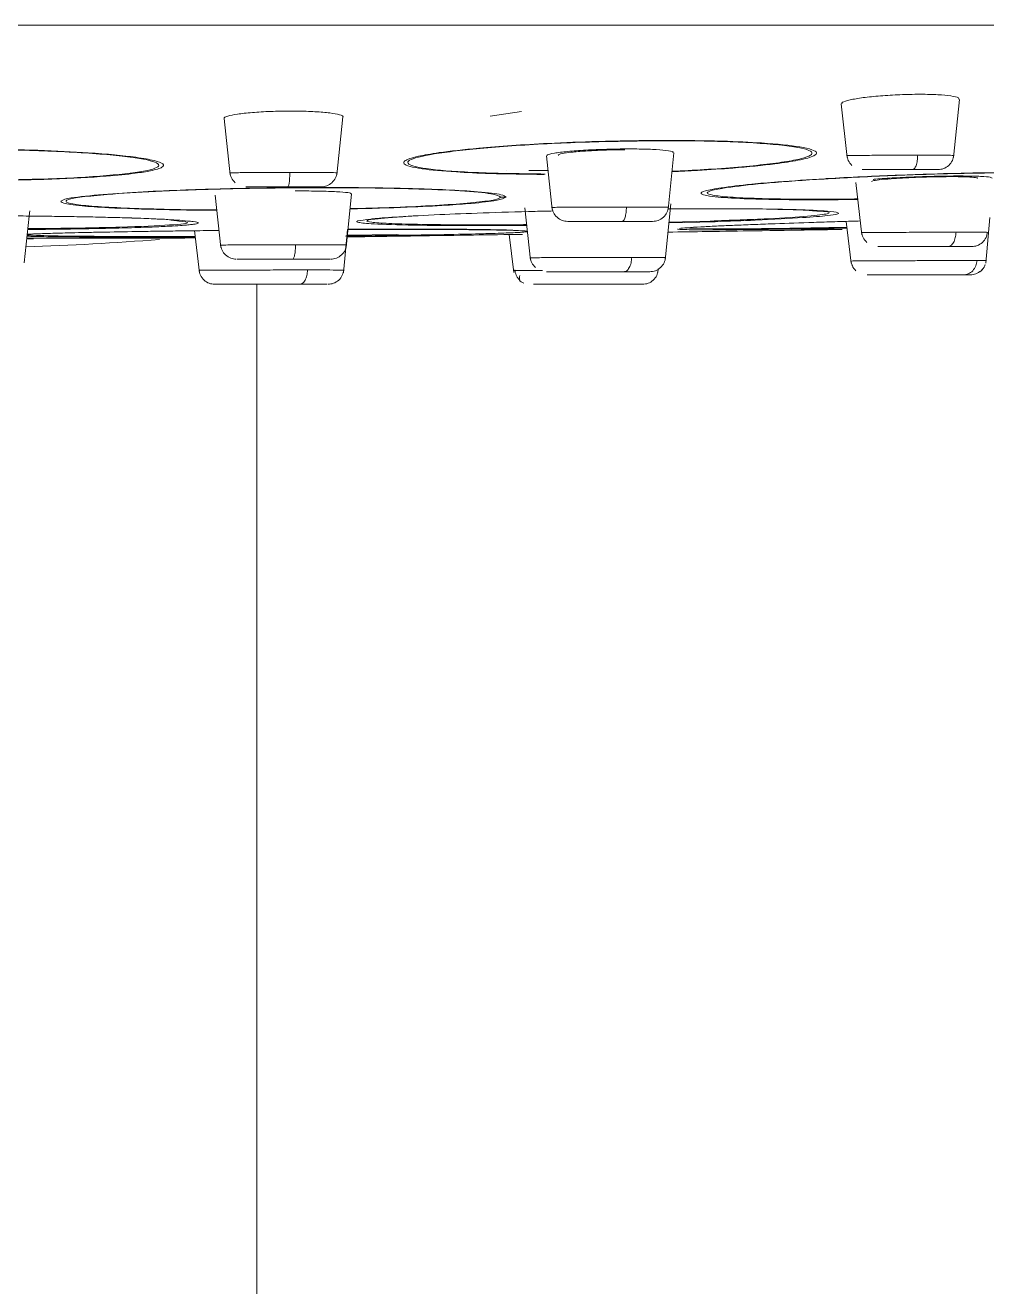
# Model space of a CAD drawing. Extents: x 2239 to 2659, y -1043 to -449.
# Drawn here: x 2362.69 to 2368.81, y -611.02 to -602.99 of the extents above; entities that cross this region are included whole.
import ezdxf

# ---------------------------------------------------------------- set-up
doc = ezdxf.new("R2010")
doc.units = 0
doc.header["$LTSCALE"] = 7
doc.header["$MEASUREMENT"] = 0
doc.layers.get('0').update_dxf_attribs({"color": 2, "linetype": 'CONTINUOUS'})

msp = doc.modelspace()

# ---------------------------------------------------------------- linework, layer by layer
at = {"color": 8, "linetype": 'Continuous', "lineweight": 15}
for p, q in [((2384.0733, -602.9948), (2362.2509, -602.9948)), ((2367.0779, -604.2449), (2366.7827, -604.2529)), ((2367.0463, -604.2406), (2366.7831, -604.2485)), ((2365.052, -604.3272), (2364.7342, -604.3312)), ((2367.0994, -604.2911), (2366.9166, -604.2881)), ((2362.6957, -604.3548), (2362.7379, -604.3548)), ((2362.6963, -604.3498), (2363.7012, -604.3498))]:
    msp.add_line(p, q, dxfattribs=at)
at = {"color": 7, "linetype": 'Continuous', "lineweight": 15}
for p, q in [((2367.8794, -603.4956), (2367.9172, -603.8366)), ((2368.5946, -603.8366), (2368.6313, -603.4664)), ((2363.9528, -603.5883), (2363.9911, -603.9459)), ((2364.6686, -603.9459), (2364.7065, -603.5784)), ((2365.8437, -603.5445), (2365.6453, -603.5733)), ((2366.003, -603.8261), (2366.0406, -604.1677)), ((2366.7779, -604.1677), (2366.814, -603.807)), ((2365.7507, -603.9202), (2365.7507, -603.9202)), ((2367.9735, -603.9948), (2368.0116, -604.3293)), ((2363.8956, -604.0764), (2363.9317, -604.4087)), ((2364.7288, -604.4087), (2364.7636, -604.0672)), ((2365.8648, -604.1565), (2365.9028, -604.4894)), ((2366.7599, -604.4894), (2366.7945, -604.1303)), ((2362.6797, -604.5076), (2362.7111, -604.2091)), ((2362.7111, -604.2082), (2362.7145, -604.1759)), ((2367.9111, -604.243), (2367.9432, -604.5094)), ((2368.8003, -604.5094), (2368.8264, -604.2192)), ((2362.7259, -604.3248), (2362.7353, -604.3231)), ((2363.7634, -604.3002), (2363.7942, -604.5706)), ((2364.7112, -604.5706), (2364.7377, -604.2949)), ((2365.4143, -604.332), (2365.2577, -604.3343)), ((2365.4973, -604.3308), (2365.4143, -604.332)), ((2365.7659, -604.3268), (2365.7956, -604.5686)), ((2366.932, -604.2811), (2366.8966, -604.2853)), ((2366.9397, -604.2823), (2366.9485, -604.2801)), ((2363.7682, -604.343), (2363.5488, -604.3435)), ((2363.6926, -604.3485), (2363.7688, -604.3477)), ((2363.7942, -604.5706), (2363.7942, -604.5706)), ((2364.7112, -604.5706), (2364.7112, -604.5706)), ((2365.8085, -604.5555), (2365.794, -604.5556)), ((2366.7131, -604.5686), (2366.7151, -604.5459)), ((2367.9432, -604.5094), (2367.9432, -604.5094)), ((2368.8003, -604.5094), (2368.8003, -604.5094)), ((2364.1609, -695.9693), (2364.1609, -604.6434)), ((2368.658, -604.5834), (2368.6993, -604.5834))]:
    msp.add_line(p, q, dxfattribs=at)
for centre, radius, start, end in [((2366.6964, -603.6944), 0.0363, 282.08949, 292.68924), ((2365.9703, -603.8717), 0.0742, 282.68722, 289.6874), ((2363.1962, -603.6611), 0.4106, 268.03523, 271.52808), ((2365.7364, -603.4835), 0.6052, 267.77014, 270.91288), ((2367.1145, -603.5091), 0.5201, 270.02031, 273.91854), ((2367.0812, -604.1), 0.1449, 256.07345, 268.68158), ((2365.0891, -604.1669), 0.1645, 256.99335, 269.75298), ((2362.2509, -588.5101), 15.9, 271.58441, 274.64947)]:
    msp.add_arc(centre, radius, start, end, dxfattribs=at)
for points, knots in [([(2368.6263, -603.4659), (2368.6278, -603.464), (2368.6331, -603.457), (2368.5973, -603.447), (2368.5236, -603.4378), (2368.441, -603.4345), (2368.351, -603.4339), (2368.2533, -603.4359), (2368.1273, -603.4435), (2368.015, -603.4552), (2367.931, -603.4696), (2367.8831, -603.4837), (2367.8838, -603.4918), (2367.884, -603.4951)], [0, 0, 0, 0, 0.0417176, 0.1490172, 0.2558775, 0.3621474, 0.3951871, 0.5009589, 0.6067209, 0.7127839, 0.8194236, 0.9265846, 1, 1, 1, 1]), ([(2364.3741, -603.541), (2364.3317, -603.5414), (2364.2468, -603.5424), (2364.1278, -603.5496), (2364.0304, -603.5602), (2363.971, -603.5732), (2363.9459, -603.5834), (2363.9534, -603.5879), (2363.9538, -603.5882)], [0, 0, 0, 0, 0.1971791, 0.3943461, 0.5919647, 0.7904418, 0.9897061, 1, 1, 1, 1]), ([(2364.7062, -603.5784), (2364.7063, -603.5783), (2364.7139, -603.5737), (2364.6895, -603.5643), (2364.6312, -603.5526), (2364.5337, -603.5443), (2364.4418, -603.5412), (2364.3871, -603.541), (2364.3741, -603.541)], [0, 0, 0, 0, 0.003694, 0.235624, 0.4674, 0.69841, 0.928387, 1, 1, 1, 1]), ([(2365.9867, -603.9442), (2365.8687, -603.9429), (2365.6614, -603.9406), (2365.3954, -603.9281), (2365.1817, -603.9082), (2365.0896, -603.8826), (2365.0961, -603.8549), (2365.1668, -603.8308), (2365.3265, -603.8029), (2365.5897, -603.773), (2365.9508, -603.7483), (2366.351, -603.7321), (2366.584, -603.7293), (2366.7104, -603.7278)], [0, 0, 0, 0, 0.095947, 0.168537, 0.268034, 0.385394, 0.442209, 0.532683, 0.603538, 0.697946, 0.824356, 0.904718, 1, 1, 1, 1]), ([(2365.9954, -603.9416), (2365.8462, -603.9397), (2365.5477, -603.9358), (2365.2407, -603.9124), (2365.0961, -603.8792), (2365.1402, -603.8394), (2365.3659, -603.7985), (2365.7401, -603.7629), (2366.2136, -603.7367), (2366.5405, -603.7321), (2366.704, -603.7298)], [0, 0, 0, 0, 0.1249124, 0.2498762, 0.3748679, 0.4998718, 0.6249627, 0.7499969, 0.8749677, 1, 1, 1, 1]), ([(2366.8083, -603.8064), (2366.8095, -603.8045), (2366.813, -603.7988), (2366.7684, -603.7911), (2366.6834, -603.7844), (2366.5918, -603.7822), (2366.4927, -603.7817), (2366.3863, -603.7834), (2366.2514, -603.7891), (2366.1334, -603.7978), (2366.0485, -603.8085), (2366.004, -603.8182), (2366.0075, -603.8236), (2366.0088, -603.8255)], [0, 0, 0, 0, 0.056162, 0.16326, 0.270171, 0.376851, 0.410227, 0.516713, 0.623195, 0.729807, 0.83666, 0.943721, 1, 1, 1, 1]), ([(2366.081, -603.8229), (2366.0798, -603.8223), (2366.0735, -603.8189), (2366.0995, -603.8117), (2366.1581, -603.8027), (2366.2482, -603.795), (2366.3555, -603.7895), (2366.4435, -603.7873), (2366.4907, -603.7871), (2366.5019, -603.7871)], [0, 0, 0, 0, 0.042422, 0.222814, 0.403418, 0.583973, 0.764219, 0.944018, 1, 1, 1, 1]), ([(2367.9155, -603.8213), (2367.9177, -603.8333), (2367.922, -603.8583), (2367.9389, -603.8773), (2367.9477, -603.8871)], [0, 0, 0, 0, 0.4819653, 1, 1, 1, 1]), ([(2368.3664, -603.8221), (2368.3656, -603.8339), (2368.3641, -603.8583), (2368.3565, -603.8887), (2368.3459, -603.9095), (2368.3379, -603.9121), (2368.334, -603.9134)], [0, 0, 0, 0, 0.24113, 0.499928, 0.758771, 1, 1, 1, 1]), ([(2368.5639, -603.8871), (2368.5727, -603.8773), (2368.5896, -603.8583), (2368.594, -603.8333), (2368.5961, -603.8213)], [0, 0, 0, 0, 0.518036, 1, 1, 1, 1]), ([(2363.9896, -603.9313), (2363.9917, -603.9433), (2363.9961, -603.9683), (2364.013, -603.9873), (2364.0217, -603.9971)], [0, 0, 0, 0, 0.481966, 1, 1, 1, 1]), ([(2364.3583, -604.0234), (2364.3597, -604.0221), (2364.3626, -604.0195), (2364.3665, -603.9987), (2364.3692, -603.9683), (2364.3698, -603.9439), (2364.3701, -603.9321)], [0, 0, 0, 0, 0.241151, 0.499964, 0.758737, 1, 1, 1, 1]), ([(2364.638, -603.9971), (2364.6467, -603.9873), (2364.6636, -603.9683), (2364.668, -603.9433), (2364.6701, -603.9313)], [0, 0, 0, 0, 0.518034, 1, 1, 1, 1]), ([(2366.0132, -603.9186), (2366.0115, -603.9186), (2365.9758, -603.9191), (2365.9335, -603.9197), (2365.9006, -603.9201), (2365.892, -603.9202)], [0, 0, 0, 0, 0.036529, 0.747937, 1, 1, 1, 1]), ([(2367.7217, -603.9761), (2367.853, -603.9686), (2368.1157, -603.9538), (2368.5606, -603.9383), (2368.8348, -603.9346), (2368.9719, -603.9327)], [0, 0, 0, 0, 0.33313, 0.666515, 1, 1, 1, 1]), ([(2367.775, -603.9717), (2367.7877, -603.9709), (2367.8691, -603.9653), (2368.0995, -603.9544), (2368.4163, -603.9421), (2368.7057, -603.9344), (2368.8423, -603.9333), (2368.8861, -603.9329)], [0, 0, 0, 0, 0.039917, 0.256026, 0.611969, 0.875551, 1, 1, 1, 1]), ([(2368.334, -603.9134), (2368.3032, -603.9134), (2368.2414, -603.9134), (2368.1479, -603.9134), (2368.0704, -603.9134), (2368.0251, -603.9134), (2368.0078, -603.9134), (2368.0162, -603.9134), (2368.0164, -603.9134)], [0, 0, 0, 0, 0.197654, 0.396959, 0.595939, 0.795027, 0.994177, 1, 1, 1, 1]), ([(2368.4942, -603.9134), (2368.4949, -603.9134), (2368.5003, -603.9134), (2368.4751, -603.9134), (2368.4201, -603.9134), (2368.3627, -603.9134), (2368.334, -603.9134)], [0, 0, 0, 0, 0.042388, 0.362004, 0.682127, 1, 1, 1, 1]), ([(2368.5639, -603.8871), (2368.5534, -603.8949), (2368.533, -603.9101), (2368.5078, -603.9123), (2368.4956, -603.9134)], [0, 0, 0, 0, 0.517963, 1, 1, 1, 1]), ([(2364.638, -603.9971), (2364.6274, -604.0049), (2364.6071, -604.0201), (2364.5818, -604.0223), (2364.5696, -604.0234)], [0, 0, 0, 0, 0.517968, 1, 1, 1, 1]), ([(2368.0728, -603.9897), (2368.0751, -603.9878), (2368.0798, -603.9838), (2368.1334, -603.9768), (2368.2163, -603.9699), (2368.3219, -603.9641), (2368.4369, -603.96), (2368.5236, -603.9585), (2368.6014, -603.9582), (2368.6709, -603.9591), (2368.7274, -603.9627), (2368.752, -603.9664), (2368.7454, -603.9689), (2368.7446, -603.9692)], [0, 0, 0, 0, 0.099287, 0.205891, 0.31255, 0.419175, 0.525702, 0.632111, 0.665449, 0.771751, 0.878057, 0.984422, 1, 1, 1, 1]), ([(2368.8396, -603.968), (2368.8383, -603.9659), (2368.8352, -603.9612), (2368.7723, -603.9562), (2368.6928, -603.9543), (2368.5982, -603.9539), (2368.4907, -603.955), (2368.3411, -603.9595), (2368.2033, -603.9665), (2368.1127, -603.9723), (2368.0844, -603.9756), (2368.0822, -603.9758)], [0, 0, 0, 0, 0.112387, 0.251317, 0.390087, 0.433493, 0.572147, 0.710798, 0.849524, 0.988383, 1, 1, 1, 1]), ([(2363.1822, -604.0714), (2363.2623, -604.0657), (2363.4123, -604.0549), (2363.7633, -604.0397), (2364.1843, -604.0294), (2364.6207, -604.0265), (2365.0189, -604.03), (2365.343, -604.0394), (2365.59, -604.0549), (2365.7251, -604.0711), (2365.7397, -604.0834), (2365.7461, -604.0887)], [0, 0, 0, 0, 0.104388, 0.195402, 0.34503, 0.463243, 0.558206, 0.698433, 0.795173, 0.911669, 1, 1, 1, 1]), ([(2363.2072, -604.0715), (2363.3032, -604.0648), (2363.495, -604.0514), (2363.8958, -604.0369), (2364.331, -604.0288), (2364.7679, -604.0279), (2365.1617, -604.0346), (2365.4702, -604.048), (2365.6767, -604.0664), (2365.7008, -604.081), (2365.7129, -604.0883)], [0, 0, 0, 0, 0.125332, 0.250394, 0.375421, 0.500316, 0.625233, 0.750149, 0.875133, 1, 1, 1, 1]), ([(2364.3583, -604.0234), (2364.3268, -604.0234), (2364.2634, -604.0234), (2364.1778, -604.0234), (2364.1131, -604.0234), (2364.0984, -604.0234), (2364.091, -604.0234)], [0, 0, 0, 0, 0.248611, 0.499297, 0.749573, 1, 1, 1, 1]), ([(2364.5666, -604.0234), (2364.5664, -604.0234), (2364.5659, -604.0234), (2364.5228, -604.0234), (2364.4507, -604.0234), (2364.389, -604.0234), (2364.3583, -604.0234)], [0, 0, 0, 0, 0.192874, 0.462267, 0.732082, 1, 1, 1, 1]), ([(2364.7595, -604.0673), (2364.7584, -604.0653), (2364.7558, -604.0609), (2364.6941, -604.0552), (2364.5924, -604.0507), (2364.4891, -604.0493), (2364.4247, -604.0489), (2364.4064, -604.0491), (2364.4034, -604.0491)], [0, 0, 0, 0, 0.18945, 0.429647, 0.669737, 0.909693, 0.984861, 1, 1, 1, 1]), ([(2366.0389, -604.1513), (2366.0411, -604.1631), (2366.0456, -604.1877), (2366.0691, -604.2184), (2366.1016, -604.2395), (2366.1265, -604.2421), (2366.1385, -604.2434)], [0, 0, 0, 0, 0.240832, 0.49956, 0.7586, 1, 1, 1, 1]), ([(2366.5128, -604.1521), (2366.5121, -604.1639), (2366.5108, -604.1883), (2366.5042, -604.2187), (2366.4952, -604.2395), (2366.4882, -604.2421), (2366.4849, -604.2434)], [0, 0, 0, 0, 0.241145, 0.499938, 0.758775, 1, 1, 1, 1]), ([(2366.7474, -604.2171), (2366.7561, -604.2073), (2366.773, -604.1883), (2366.7774, -604.1633), (2366.7795, -604.1513)], [0, 0, 0, 0, 0.51803, 1, 1, 1, 1]), ([(2366.776, -604.1644), (2366.8049, -604.1641), (2366.9491, -604.1624), (2367.2492, -604.1624), (2367.6019, -604.1662), (2367.7343, -604.1741), (2367.7928, -604.1775)], [0, 0, 0, 0, 0.059513, 0.297276, 0.689662, 1, 1, 1, 1]), ([(2366.7761, -604.164), (2366.8264, -604.1634), (2366.9589, -604.1618), (2367.0656, -604.1624), (2367.1318, -604.1629)], [0, 0, 0, 0, 0.379793, 1, 1, 1, 1]), ([(2367.4756, -604.1666), (2367.5217, -604.1673), (2367.6351, -604.1692), (2367.6806, -604.1735), (2367.7076, -604.1761)], [0, 0, 0, 0, 0.4063054, 1, 1, 1, 1]), ([(2362.6183, -604.2082), (2362.6677, -604.2086), (2362.7666, -604.2095), (2362.911, -604.2113), (2363.0507, -604.2136), (2363.1829, -604.2164), (2363.3227, -604.22), (2363.4564, -604.2244), (2363.5688, -604.2295), (2363.663, -604.2348), (2363.6983, -604.2385), (2363.7181, -604.2406)], [0, 0, 0, 0, 0.095204, 0.190791, 0.290665, 0.389343, 0.487557, 0.63056, 0.75633, 0.863338, 1, 1, 1, 1]), ([(2363.3217, -604.2202), (2363.4389, -604.2242), (2363.5955, -604.2297), (2363.6297, -604.2362), (2363.6384, -604.2378)], [0, 0, 0, 0, 0.748222, 1, 1, 1, 1]), ([(2364.8864, -604.2287), (2364.8943, -604.2275), (2364.9243, -604.2227), (2365.0724, -604.2129), (2365.2989, -604.2006), (2365.6005, -604.1889), (2365.8501, -604.1807), (2366.0076, -604.1775), (2366.0457, -604.1768)], [0, 0, 0, 0, 0.069597, 0.264821, 0.505335, 0.711504, 0.930205, 1, 1, 1, 1]), ([(2364.9395, -604.2255), (2364.9678, -604.2225), (2365.0236, -604.2166), (2365.1328, -604.2104), (2365.1866, -604.2074)], [0, 0, 0, 0, 0.507562, 1, 1, 1, 1]), ([(2366.4849, -604.2434), (2366.45, -604.2434), (2366.3799, -604.2434), (2366.2756, -604.2434), (2366.1938, -604.2434), (2366.1441, -604.2434), (2366.143, -604.2434), (2366.1426, -604.2434)], [0, 0, 0, 0, 0.209688, 0.421245, 0.632448, 0.84377, 1, 1, 1, 1]), ([(2366.6757, -604.2434), (2366.6769, -604.2434), (2366.6823, -604.2434), (2366.6503, -604.2434), (2366.5837, -604.2434), (2366.5178, -604.2434), (2366.4849, -604.2434)], [0, 0, 0, 0, 0.080964, 0.387782, 0.695066, 1, 1, 1, 1]), ([(2366.7474, -604.2171), (2366.7368, -604.2249), (2366.7165, -604.2401), (2366.6912, -604.2423), (2366.679, -604.2434)], [0, 0, 0, 0, 0.518047, 1, 1, 1, 1]), ([(2366.8498, -604.2878), (2366.8502, -604.2876), (2366.8541, -604.2863), (2366.898, -604.2831), (2366.9761, -604.2782), (2367.0773, -604.2732), (2367.1849, -604.2684), (2367.3004, -604.2637), (2367.4579, -604.2578), (2367.6282, -604.2518), (2367.8048, -604.2462), (2367.9153, -604.2428), (2367.9823, -604.2409), (2368.0015, -604.2403)], [0, 0, 0, 0, 0.013015, 0.136905, 0.263991, 0.375073, 0.467965, 0.559935, 0.653779, 0.809573, 0.88777, 0.967834, 1, 1, 1, 1]), ([(2362.6989, -604.3246), (2362.7022, -604.3244), (2362.7209, -604.3235), (2362.7626, -604.3219), (2362.8198, -604.32), (2362.8757, -604.3184), (2362.943, -604.3166), (2363.0235, -604.3146), (2363.1189, -604.3126), (2363.2569, -604.3099), (2363.375, -604.308), (2363.4535, -604.3067)], [0, 0, 0, 0, 0.028682, 0.164519, 0.252073, 0.341184, 0.432196, 0.544338, 0.657475, 0.772267, 1, 1, 1, 1]), ([(2363.4535, -604.3067), (2363.4943, -604.3061), (2363.5765, -604.3049), (2363.7216, -604.303), (2363.8367, -604.3017), (2363.9092, -604.3009), (2363.92, -604.3008)], [0, 0, 0, 0, 0.276563, 0.557921, 0.934547, 1, 1, 1, 1]), ([(2364.8551, -604.3346), (2364.85, -604.3347), (2364.8077, -604.3353), (2364.7629, -604.3357), (2364.7235, -604.3361)], [0, 0, 0, 0, 0.119174, 1, 1, 1, 1]), ([(2364.7356, -604.3419), (2364.8083, -604.3409), (2364.9313, -604.3391), (2365.2242, -604.3348), (2365.5164, -604.3305), (2365.7445, -604.3271), (2365.8509, -604.3256)], [0, 0, 0, 0, 0.320227, 0.541934, 0.786247, 1, 1, 1, 1]), ([(2365.2069, -604.3351), (2365.1456, -604.336), (2364.9602, -604.3387), (2364.8078, -604.3409), (2364.747, -604.3418), (2364.7356, -604.3419)], [0, 0, 0, 0, 0.286792, 0.867154, 1, 1, 1, 1]), ([(2364.7404, -604.2949), (2364.7625, -604.2949), (2364.8501, -604.2945), (2364.996, -604.2943), (2365.1729, -604.2943), (2365.3884, -604.2949), (2365.5724, -604.2962), (2365.7142, -604.2984), (2365.7972, -604.3004), (2365.8563, -604.3027), (2365.8727, -604.3044), (2365.8809, -604.3053)], [0, 0, 0, 0, 0.035759, 0.141472, 0.246949, 0.352689, 0.562862, 0.671982, 0.78207, 0.891544, 1, 1, 1, 1]), ([(2364.7407, -604.2925), (2364.905, -604.292), (2365.2594, -604.2911), (2365.6228, -604.2945), (2365.8155, -604.2985), (2365.8009, -604.3015), (2365.8001, -604.3017)], [0, 0, 0, 0, 0.2959645, 0.6381469, 0.9803771, 1, 1, 1, 1]), ([(2366.777, -604.3115), (2366.861, -604.3102), (2367.0598, -604.3072), (2367.396, -604.302), (2367.5754, -604.2992), (2367.6851, -604.2975)], [0, 0, 0, 0, 0.221078, 0.523287, 1, 1, 1, 1]), ([(2367.0994, -604.2911), (2367.0894, -604.2925), (2367.0693, -604.2953), (2367.0491, -604.2962), (2367.039, -604.2966)], [0, 0, 0, 0, 0.500018, 1, 1, 1, 1]), ([(2367.6244, -604.2949), (2367.6911, -604.2938), (2367.8243, -604.2917), (2367.8347, -604.2913), (2367.7294, -604.2929), (2367.6858, -604.2936)], [0, 0, 0, 0, 0.369893, 0.739303, 1, 1, 1, 1]), ([(2367.6851, -604.2975), (2367.7461, -604.2965), (2367.8621, -604.2947), (2367.8781, -604.2944), (2367.8857, -604.2943)], [0, 0, 0, 0, 0.525584, 1, 1, 1, 1]), ([(2367.8522, -604.2941), (2367.8461, -604.2938), (2367.834, -604.2933), (2367.822, -604.2922), (2367.816, -604.2917)], [0, 0, 0, 0, 0.500134, 1, 1, 1, 1]), ([(2368.0096, -604.3113), (2368.0118, -604.3233), (2368.0161, -604.3483), (2368.033, -604.3673), (2368.0418, -604.3771)], [0, 0, 0, 0, 0.481975, 1, 1, 1, 1]), ([(2368.6102, -604.3121), (2368.609, -604.3239), (2368.6067, -604.3483), (2368.5949, -604.3787), (2368.5787, -604.3995), (2368.5663, -604.4021), (2368.5604, -604.4034)], [0, 0, 0, 0, 0.241146, 0.499945, 0.758796, 1, 1, 1, 1]), ([(2368.7783, -604.3771), (2368.787, -604.3673), (2368.8039, -604.3483), (2368.8083, -604.3233), (2368.8104, -604.3113)], [0, 0, 0, 0, 0.518023, 1, 1, 1, 1]), ([(2363.9299, -604.3913), (2363.9321, -604.4031), (2363.9366, -604.4277), (2363.9601, -604.4584), (2363.9926, -604.4795), (2364.0175, -604.4821), (2364.0295, -604.4834)], [0, 0, 0, 0, 0.240837, 0.499568, 0.758602, 1, 1, 1, 1]), ([(2364.4068, -604.3921), (2364.4064, -604.4039), (2364.4055, -604.4283), (2364.401, -604.4587), (2364.3948, -604.4795), (2364.39, -604.4821), (2364.3877, -604.4834)], [0, 0, 0, 0, 0.24128, 0.500062, 0.758793, 1, 1, 1, 1]), ([(2364.6309, -604.4834), (2364.6429, -604.4821), (2364.6678, -604.4795), (2364.7003, -604.4584), (2364.7238, -604.4277), (2364.7284, -604.4031), (2364.7306, -604.3913)], [0, 0, 0, 0, 0.241397, 0.500433, 0.759163, 1, 1, 1, 1]), ([(2368.1119, -604.4034), (2368.1215, -604.4034), (2368.1408, -604.4034), (2368.2231, -604.4034), (2368.3302, -604.4034), (2368.4517, -604.4034), (2368.5243, -604.4034), (2368.5604, -604.4034)], [0, 0, 0, 0, 0.2003034, 0.4005823, 0.6007277, 0.8011946, 1, 1, 1, 1]), ([(2368.5604, -604.4034), (2368.5918, -604.4034), (2368.6549, -604.4034), (2368.7098, -604.4034), (2368.7087, -604.4034), (2368.7081, -604.4034)], [0, 0, 0, 0, 0.331459, 0.666005, 1, 1, 1, 1]), ([(2368.7783, -604.3771), (2368.7677, -604.3849), (2368.7473, -604.4001), (2368.7221, -604.4023), (2368.7099, -604.4034)], [0, 0, 0, 0, 0.517938, 1, 1, 1, 1]), ([(2364.3877, -604.4834), (2364.3486, -604.4834), (2364.2698, -604.4834), (2364.1577, -604.4834), (2364.0748, -604.4834), (2364.0307, -604.4834), (2364.0342, -604.4834), (2364.0354, -604.4834)], [0, 0, 0, 0, 0.221256, 0.444576, 0.667514, 0.890586, 1, 1, 1, 1]), ([(2364.6251, -604.4834), (2364.6261, -604.4834), (2364.6293, -604.4834), (2364.5843, -604.4834), (2364.501, -604.4834), (2364.4254, -604.4834), (2364.3877, -604.4834)], [0, 0, 0, 0, 0.146063, 0.431185, 0.71677, 1, 1, 1, 1]), ([(2365.9008, -604.4713), (2365.9029, -604.4833), (2365.9073, -604.5083), (2365.9241, -604.5273), (2365.9329, -604.5371)], [0, 0, 0, 0, 0.4819769, 1, 1, 1, 1]), ([(2366.5464, -604.4721), (2366.5452, -604.4839), (2366.5429, -604.5083), (2366.5311, -604.5387), (2366.5149, -604.5595), (2366.5026, -604.5621), (2366.4966, -604.5634)], [0, 0, 0, 0, 0.241145, 0.499944, 0.758764, 1, 1, 1, 1]), ([(2366.7295, -604.5371), (2366.7382, -604.5273), (2366.7551, -604.5083), (2366.7595, -604.4833), (2366.7616, -604.4713)], [0, 0, 0, 0, 0.5180245, 1, 1, 1, 1]), ([(2367.9411, -604.4913), (2367.9432, -604.5033), (2367.9475, -604.5283), (2367.9644, -604.5473), (2367.9732, -604.5571)], [0, 0, 0, 0, 0.481973, 1, 1, 1, 1]), ([(2368.7442, -604.4921), (2368.7422, -604.5039), (2368.7381, -604.5283), (2368.7178, -604.5587), (2368.6897, -604.5795), (2368.6683, -604.5821), (2368.658, -604.5834)], [0, 0, 0, 0, 0.241149, 0.499967, 0.758804, 1, 1, 1, 1]), ([(2363.792, -604.5513), (2363.7941, -604.5633), (2363.7985, -604.5883), (2363.8154, -604.6073), (2363.8242, -604.6171)], [0, 0, 0, 0, 0.482138, 1, 1, 1, 1]), ([(2364.4827, -604.5521), (2364.4816, -604.5639), (2364.4792, -604.5883), (2364.4675, -604.6187), (2364.4513, -604.6395), (2364.4389, -604.6421), (2364.4329, -604.6434)], [0, 0, 0, 0, 0.2412841, 0.5000643, 0.7587816, 1, 1, 1, 1]), ([(2364.6133, -604.6434), (2364.6253, -604.6421), (2364.6502, -604.6395), (2364.6827, -604.6184), (2364.7062, -604.5877), (2364.7108, -604.5631), (2364.713, -604.5513)], [0, 0, 0, 0, 0.241397, 0.500428, 0.759158, 1, 1, 1, 1]), ([(2365.8015, -604.5513), (2365.8038, -604.5632), (2365.8073, -604.5814), (2365.8202, -604.6031), (2365.8291, -604.6124), (2365.8337, -604.6171)], [0, 0, 0, 0, 0.4810131, 0.7379209, 1, 1, 1, 1]), ([(2366.0033, -604.5634), (2366.0139, -604.5634), (2366.035, -604.5634), (2366.1256, -604.5634), (2366.2434, -604.5634), (2366.3771, -604.5634), (2366.4569, -604.5634), (2366.4966, -604.5634)], [0, 0, 0, 0, 0.200321, 0.400615, 0.600774, 0.801261, 1, 1, 1, 1]), ([(2366.4966, -604.5634), (2366.5311, -604.5634), (2366.6006, -604.5634), (2366.6609, -604.5634), (2366.6597, -604.5634), (2366.6591, -604.5634)], [0, 0, 0, 0, 0.331394, 0.665994, 1, 1, 1, 1]), ([(2366.7145, -604.5521), (2366.7122, -604.5639), (2366.7075, -604.5883), (2366.684, -604.6187), (2366.6516, -604.6395), (2366.6269, -604.6421), (2366.6149, -604.6434)], [0, 0, 0, 0, 0.2412832, 0.5000685, 0.7587959, 1, 1, 1, 1]), ([(2366.7295, -604.5371), (2366.7189, -604.5449), (2366.6986, -604.5601), (2366.6733, -604.5623), (2366.6611, -604.5634)], [0, 0, 0, 0, 0.517966, 1, 1, 1, 1]), ([(2367.9486, -604.5195), (2367.9491, -604.5217), (2367.9526, -604.5365), (2367.9637, -604.5476), (2367.9732, -604.5571)], [0, 0, 0, 0, 0.147607, 1, 1, 1, 1]), ([(2368.7949, -604.518), (2368.7942, -604.5207), (2368.7906, -604.536), (2368.7709, -604.5586), (2368.7387, -604.5798), (2368.7136, -604.5822), (2368.7015, -604.5834)], [0, 0, 0, 0, 0.067882, 0.385948, 0.704003, 1, 1, 1, 1]), ([(2368.7699, -604.5571), (2368.7593, -604.5649), (2368.7389, -604.5801), (2368.7137, -604.5823), (2368.7015, -604.5834)], [0, 0, 0, 0, 0.5179615, 1, 1, 1, 1]), ([(2368.7699, -604.5571), (2368.7793, -604.5476), (2368.7907, -604.536), (2368.7942, -604.5207), (2368.7949, -604.518)], [0, 0, 0, 0, 0.8241158, 1, 1, 1, 1]), ([(2363.824, -604.6169), (2363.8344, -604.6247), (2363.8545, -604.6399), (2363.8796, -604.6422), (2363.8917, -604.6434)], [0, 0, 0, 0, 0.516002, 1, 1, 1, 1]), ([(2363.8948, -604.6434), (2363.9063, -604.6434), (2363.9294, -604.6434), (2364.0283, -604.6434), (2364.157, -604.6434), (2364.3028, -604.6434), (2364.3897, -604.6434), (2364.4329, -604.6434)], [0, 0, 0, 0, 0.200518, 0.401114, 0.601341, 0.801737, 1, 1, 1, 1]), ([(2364.4329, -604.6434), (2364.4704, -604.6434), (2364.5457, -604.6434), (2364.6071, -604.6434), (2364.6072, -604.6434), (2364.6073, -604.6434)], [0, 0, 0, 0, 0.370931, 0.745592, 1, 1, 1, 1]), ([(2365.835, -604.5872), (2365.8318, -604.5981), (2365.8256, -604.6193), (2365.8477, -604.6313), (2365.8584, -604.6371)], [0, 0, 0, 0, 0.513358, 1, 1, 1, 1]), ([(2365.9204, -604.6434), (2365.9434, -604.6434), (2365.9894, -604.6434), (2366.1128, -604.6434), (2366.254, -604.6434), (2366.3965, -604.6434), (2366.5159, -604.6434), (2366.5988, -604.6434), (2366.6096, -604.6434), (2366.6149, -604.6434)], [0, 0, 0, 0, 0.143133, 0.286089, 0.429244, 0.572448, 0.71539, 0.858457, 1, 1, 1, 1]), ([(2368.0437, -604.5834), (2368.0429, -604.5834), (2368.0412, -604.5834), (2368.1029, -604.5834), (2368.2017, -604.5834), (2368.3277, -604.5834), (2368.4594, -604.5834), (2368.5804, -604.5834), (2368.6322, -604.5834), (2368.658, -604.5834)], [0, 0, 0, 0, 0.14323, 0.286178, 0.429171, 0.572144, 0.715024, 0.858136, 1, 1, 1, 1])]:
    msp.add_open_spline(points, degree=3, knots=knots, dxfattribs=at)
at = {"color": 8, "linetype": 'Continuous', "lineweight": 15}
for points, knots in [([(2366.704, -603.7298), (2366.7874, -603.7299), (2366.9541, -603.7299), (2367.2517, -603.7379), (2367.4892, -603.7541), (2367.6344, -603.7765), (2367.7116, -603.8021), (2367.6852, -603.8312), (2367.5559, -603.8595), (2367.4121, -603.8797), (2367.2277, -603.898), (2367.0226, -603.9134), (2366.8715, -603.9207), (2366.8023, -603.9241)], [0, 0, 0, 0, 0.077928, 0.155824, 0.311005, 0.388959, 0.466897, 0.621998, 0.699993, 0.778028, 0.856063, 0.934057, 1, 1, 1, 1]), ([(2366.7104, -603.7278), (2366.8526, -603.7284), (2367.1004, -603.7294), (2367.4117, -603.7447), (2367.6488, -603.7687), (2367.7353, -603.7987), (2367.7103, -603.8284), (2367.6249, -603.8527), (2367.4496, -603.8796), (2367.2275, -603.9015), (2366.9956, -603.9177), (2366.8571, -603.924), (2366.802, -603.9265)], [0, 0, 0, 0, 0.130539, 0.227636, 0.358331, 0.504151, 0.573128, 0.677671, 0.761303, 0.872802, 0.949357, 1, 1, 1, 1]), ([(2362.2509, -603.7821), (2362.3474, -603.7826), (2362.5241, -603.7836), (2362.8116, -603.7915), (2363.1257, -603.8066), (2363.3752, -603.8304), (2363.5143, -603.8556), (2363.5706, -603.8773), (2363.5652, -603.8996), (2363.5001, -603.9196), (2363.3805, -603.9388), (2363.1859, -603.9581), (2362.9236, -603.973), (2362.7153, -603.9783), (2362.6435, -603.9801)], [0, 0, 0, 0, 0.077547, 0.14207, 0.242748, 0.36894, 0.447272, 0.523012, 0.596534, 0.679059, 0.739709, 0.822672, 0.938859, 1, 1, 1, 1]), ([(2362.251, -603.784), (2362.4191, -603.7856), (2362.7553, -603.789), (2363.1852, -603.8128), (2363.4691, -603.8467), (2363.5693, -603.8858), (2363.47, -603.9247), (2363.183, -603.9558), (2362.8761, -603.9735), (2362.6772, -603.9761), (2362.6439, -603.9765)], [0, 0, 0, 0, 0.138788, 0.27764, 0.416507, 0.555374, 0.694244, 0.83313, 0.972017, 1, 1, 1, 1]), ([(2368.3664, -603.8221), (2368.3319, -603.8221), (2368.2658, -603.8222), (2368.1526, -603.8224), (2368.057, -603.8226), (2367.9834, -603.8232), (2367.9373, -603.8237), (2367.9155, -603.8241), (2367.9174, -603.8243), (2367.9179, -603.8244)], [0, 0, 0, 0, 0.164168, 0.314044, 0.521918, 0.649247, 0.791809, 0.949595, 1, 1, 1, 1]), ([(2368.5931, -603.8234), (2368.5936, -603.8234), (2368.5997, -603.8232), (2368.5944, -603.823), (2368.5776, -603.8226), (2368.5377, -603.8223), (2368.4695, -603.8221), (2368.399, -603.8221), (2368.3664, -603.8221)], [0, 0, 0, 0, 0.014977, 0.185192, 0.345673, 0.496387, 0.767461, 1, 1, 1, 1]), ([(2364.3701, -603.9321), (2364.3368, -603.9321), (2364.2637, -603.9321), (2364.1717, -603.9323), (2364.1007, -603.9325), (2364.05, -603.9329), (2364.0114, -603.9333), (2363.9906, -603.9338), (2363.992, -603.934), (2363.9925, -603.934)], [0, 0, 0, 0, 0.173397, 0.380299, 0.500138, 0.630649, 0.771816, 0.923646, 1, 1, 1, 1]), ([(2364.6674, -603.9336), (2364.6679, -603.9335), (2364.6692, -603.9333), (2364.6515, -603.9329), (2364.6193, -603.9326), (2364.5637, -603.9323), (2364.4806, -603.9321), (2364.405, -603.9321), (2364.3701, -603.9321)], [0, 0, 0, 0, 0.085763, 0.243747, 0.392683, 0.532581, 0.784174, 1, 1, 1, 1]), ([(2367.1146, -604.0292), (2367.1743, -604.0215), (2367.2722, -604.0089), (2367.4983, -603.9891), (2367.6715, -603.9782), (2367.775, -603.9717)], [0, 0, 0, 0, 0.385778, 0.632852, 1, 1, 1, 1]), ([(2367.15, -604.028), (2367.2201, -604.019), (2367.3601, -604.0011), (2367.6012, -603.9844), (2367.7217, -603.9761)], [0, 0, 0, 0, 0.500254, 1, 1, 1, 1]), ([(2363.906, -604.1723), (2363.8922, -604.1723), (2363.7708, -604.1724), (2363.5202, -604.1677), (2363.2346, -604.1585), (2363.0248, -604.1439), (2362.9203, -604.1285), (2362.9047, -604.1112), (2362.9698, -604.0919), (2363.1048, -604.0789), (2363.1822, -604.0714)], [0, 0, 0, 0, 0.015737, 0.13836, 0.316918, 0.438349, 0.584168, 0.705353, 0.8311, 1, 1, 1, 1]), ([(2363.9058, -604.1703), (2363.9036, -604.1703), (2363.7953, -604.1703), (2363.5989, -604.1668), (2363.3413, -604.1598), (2363.1389, -604.1492), (2363.0002, -604.136), (2362.937, -604.1207), (2362.9497, -604.1043), (2363.034, -604.0874), (2363.1494, -604.0768), (2363.2072, -604.0715)], [0, 0, 0, 0, 0.002602, 0.127195, 0.251861, 0.376605, 0.501296, 0.625963, 0.750583, 0.875262, 1, 1, 1, 1]), ([(2365.7461, -604.0887), (2365.733, -604.0958), (2365.7082, -604.1094), (2365.5532, -604.1269), (2365.3577, -604.1413), (2365.1058, -604.1544), (2364.8793, -604.161), (2364.7537, -604.1646)], [0, 0, 0, 0, 0.232364, 0.443509, 0.590671, 0.772946, 1, 1, 1, 1]), ([(2365.7129, -604.0883), (2365.705, -604.0939), (2365.6893, -604.1051), (2365.5693, -604.1216), (2365.3881, -604.1368), (2365.145, -604.1497), (2364.9269, -604.1582), (2364.7878, -604.1612), (2364.7539, -604.1619)], [0, 0, 0, 0, 0.187779, 0.37569, 0.563657, 0.751549, 0.939462, 1, 1, 1, 1]), ([(2367.9858, -604.1029), (2367.953, -604.1035), (2367.7646, -604.1067), (2367.5074, -604.1054), (2367.2362, -604.0987), (2367.0455, -604.0863), (2366.9726, -604.0685), (2367.0037, -604.0483), (2367.0762, -604.0358), (2367.1146, -604.0292)], [0, 0, 0, 0, 0.042168, 0.242269, 0.375277, 0.538049, 0.741087, 0.862551, 1, 1, 1, 1]), ([(2367.9855, -604.1), (2367.9717, -604.1003), (2367.8521, -604.1025), (2367.6479, -604.1023), (2367.3948, -604.0994), (2367.2008, -604.0916), (2367.0717, -604.0802), (2367.0168, -604.0652), (2367.0366, -604.0476), (2367.1122, -604.0345), (2367.15, -604.028)], [0, 0, 0, 0, 0.018196, 0.158301, 0.298385, 0.438475, 0.5787, 0.718967, 0.859378, 1, 1, 1, 1]), ([(2366.5128, -604.1521), (2366.476, -604.1521), (2366.4026, -604.1522), (2366.3043, -604.1523), (2366.2243, -604.1525), (2366.1587, -604.1528), (2366.0986, -604.1532), (2366.0553, -604.1537), (2366.0369, -604.1541), (2366.0401, -604.1543), (2366.0406, -604.1543)], [0, 0, 0, 0, 0.163143, 0.325528, 0.42815, 0.5449, 0.675762, 0.820737, 0.976131, 1, 1, 1, 1]), ([(2366.7779, -604.1533), (2366.7772, -604.1532), (2366.7757, -604.1529), (2366.7523, -604.1526), (2366.7056, -604.1523), (2366.6271, -604.1521), (2366.5489, -604.1521), (2366.5128, -604.1521)], [0, 0, 0, 0, 0.146952, 0.315058, 0.47292, 0.756713, 1, 1, 1, 1]), ([(2363.7181, -604.2406), (2363.7312, -604.2417), (2363.7743, -604.2454), (2363.7882, -604.2505), (2363.7854, -604.2557), (2363.7698, -604.2595), (2363.7458, -604.263), (2363.7147, -604.2662), (2363.6693, -604.2699), (2363.5999, -604.2741), (2363.492, -604.2791), (2363.3491, -604.2839), (2363.1659, -604.2884), (2362.9786, -604.2916), (2362.8173, -604.2937), (2362.7338, -604.2944), (2362.7021, -604.2947)], [0, 0, 0, 0, 0.049836, 0.163422, 0.219089, 0.276695, 0.326141, 0.374768, 0.422824, 0.496247, 0.582918, 0.681264, 0.776112, 0.889577, 0.958046, 1, 1, 1, 1]), ([(2363.6384, -604.2378), (2363.6736, -604.2416), (2363.7591, -604.2506), (2363.6353, -604.2666), (2363.315, -604.2799), (2362.9643, -604.2874), (2362.7393, -604.2884), (2362.7027, -604.2886)], [0, 0, 0, 0, 0.179392, 0.436161, 0.693186, 0.950109, 1, 1, 1, 1]), ([(2365.8776, -604.2687), (2365.8733, -604.2687), (2365.7467, -604.2702), (2365.4867, -604.2704), (2365.1379, -604.2679), (2364.8976, -604.2603), (2364.8001, -604.2505), (2364.7868, -604.2402), (2364.8521, -604.2327), (2364.8864, -604.2287)], [0, 0, 0, 0, 0.005446, 0.1602325, 0.356667, 0.5620204, 0.7263069, 0.8561057, 1, 1, 1, 1]), ([(2365.8771, -604.2637), (2365.8241, -604.2641), (2365.6607, -604.2655), (2365.4193, -604.2648), (2365.1715, -604.2619), (2364.989, -604.2565), (2364.8773, -604.2488), (2364.8512, -604.2393), (2364.8742, -604.2313), (2364.9292, -604.2264), (2364.9395, -604.2255)], [0, 0, 0, 0, 0.071447, 0.220514, 0.36957, 0.518581, 0.667648, 0.816723, 0.965865, 1, 1, 1, 1]), ([(2367.7076, -604.1761), (2367.7294, -604.1773), (2367.8114, -604.182), (2367.8087, -604.1939), (2367.6889, -604.21), (2367.4312, -604.2266), (2367.1745, -604.236), (2367.0463, -604.2406)], [0, 0, 0, 0, 0.082773, 0.312078, 0.541439, 0.770969, 1, 1, 1, 1]), ([(2367.7928, -604.1775), (2367.8209, -604.1808), (2367.8907, -604.189), (2367.8291, -604.2038), (2367.6342, -604.2203), (2367.3835, -604.2338), (2367.1652, -604.2417), (2367.0779, -604.2449)], [0, 0, 0, 0, 0.178495, 0.442702, 0.625963, 0.850366, 1, 1, 1, 1]), ([(2363.7677, -604.3385), (2363.6058, -604.3387), (2363.2517, -604.3393), (2362.85, -604.3363), (2362.749, -604.332), (2362.6985, -604.3299)], [0, 0, 0, 0, 0.296401, 0.648236, 1, 1, 1, 1]), ([(2365.0884, -604.3315), (2365.0498, -604.332), (2364.9745, -604.3331), (2364.8943, -604.3341), (2364.8551, -604.3346)], [0, 0, 0, 0, 0.511049, 1, 1, 1, 1]), ([(2365.8821, -604.3083), (2365.8761, -604.3093), (2365.8637, -604.3113), (2365.8004, -604.3149), (2365.6982, -604.3188), (2365.536, -604.3232), (2365.3415, -604.3274), (2365.1679, -604.3302), (2365.0884, -604.3315)], [0, 0, 0, 0, 0.128182, 0.263982, 0.462162, 0.606677, 0.819783, 1, 1, 1, 1]), ([(2367.039, -604.2966), (2367.0052, -604.2965), (2366.9412, -604.2964), (2366.8834, -604.2952), (2366.8475, -604.2937), (2366.8402, -604.2923), (2366.8365, -604.2916)], [0, 0, 0, 0, 0.2921888, 0.5527772, 0.7760336, 1, 1, 1, 1]), ([(2367.9161, -604.2851), (2367.8669, -604.2861), (2367.7319, -604.2888), (2367.5595, -604.2916), (2367.3992, -604.2939), (2367.2188, -604.296), (2367.1136, -604.2964), (2367.039, -604.2966)], [0, 0, 0, 0, 0.135319, 0.37057, 0.512903, 0.65479, 1, 1, 1, 1]), ([(2367.9156, -604.2806), (2367.7607, -604.2834), (2367.425, -604.2896), (2367.2134, -604.2905), (2367.0994, -604.2911)], [0, 0, 0, 0, 0.461339, 1, 1, 1, 1]), ([(2368.6102, -604.3121), (2368.5703, -604.3121), (2368.4888, -604.3122), (2368.3693, -604.3125), (2368.2704, -604.3127), (2368.191, -604.3131), (2368.1189, -604.3134), (2368.0603, -604.3139), (2368.0255, -604.3143), (2368.0069, -604.3145), (2368.0127, -604.3146), (2368.0141, -604.3146)], [0, 0, 0, 0, 0.155961, 0.319244, 0.415954, 0.521018, 0.634021, 0.748475, 0.86297, 0.968056, 1, 1, 1, 1]), ([(2368.8067, -604.313), (2368.8078, -604.313), (2368.8142, -604.3128), (2368.807, -604.3126), (2368.7807, -604.3122), (2368.7185, -604.312), (2368.6444, -604.3121), (2368.6102, -604.3121)], [0, 0, 0, 0, 0.040387, 0.229704, 0.40741, 0.72666, 1, 1, 1, 1]), ([(2363.5488, -604.3435), (2363.4649, -604.3436), (2363.284, -604.3437), (2363.058, -604.3428), (2362.873, -604.3412), (2362.7546, -604.3394), (2362.7137, -604.338), (2362.7003, -604.3375)], [0, 0, 0, 0, 0.2144945, 0.4626741, 0.6752468, 0.8938011, 1, 1, 1, 1]), ([(2364.4068, -604.3921), (2364.3681, -604.3921), (2364.2852, -604.3921), (2364.1772, -604.3922), (2364.0906, -604.3925), (2364.025, -604.3928), (2363.9706, -604.3932), (2363.9353, -604.3938), (2363.9331, -604.394), (2363.9321, -604.3941)], [0, 0, 0, 0, 0.164879, 0.35318, 0.465883, 0.590736, 0.727733, 0.87687, 1, 1, 1, 1]), ([(2364.7284, -604.3935), (2364.729, -604.3934), (2364.7324, -604.3933), (2364.7174, -604.3929), (2364.6859, -604.3926), (2364.6264, -604.3922), (2364.5343, -604.3921), (2364.4471, -604.3921), (2364.4068, -604.3921)], [0, 0, 0, 0, 0.03675, 0.203421, 0.360486, 0.507946, 0.772957, 1, 1, 1, 1]), ([(2366.5464, -604.4721), (2366.5036, -604.4721), (2366.4159, -604.4722), (2366.2874, -604.4725), (2366.181, -604.4728), (2366.0957, -604.4731), (2366.0182, -604.4734), (2365.9552, -604.4739), (2365.9178, -604.4743), (2365.8978, -604.4744), (2365.904, -604.4746), (2365.9055, -604.4746)], [0, 0, 0, 0, 0.155691, 0.319349, 0.416088, 0.521083, 0.634032, 0.748486, 0.862982, 0.968082, 1, 1, 1, 1]), ([(2366.7611, -604.4729), (2366.7612, -604.4729), (2366.7675, -604.4729), (2366.7388, -604.4725), (2366.6656, -604.4722), (2366.5861, -604.4721), (2366.5464, -604.4721)], [0, 0, 0, 0, 0.007213, 0.355173, 0.6783, 1, 1, 1, 1]), ([(2368.7443, -604.4921), (2368.716, -604.4921), (2368.6596, -604.4922), (2368.5279, -604.4925), (2368.3926, -604.4928), (2368.264, -604.4933), (2368.1541, -604.4938), (2368.0608, -604.4943), (2367.9857, -604.4948), (2367.9419, -604.4951), (2367.9463, -604.4952), (2367.9477, -604.4953)], [0, 0, 0, 0, 0.128459, 0.256931, 0.396218, 0.490088, 0.599885, 0.708609, 0.801598, 0.939604, 1, 1, 1, 1]), ([(2368.7969, -604.4925), (2368.8001, -604.4924), (2368.8061, -604.4922), (2368.7645, -604.4921), (2368.7443, -604.4921)], [0, 0, 0, 0, 0.5149187, 1, 1, 1, 1]), ([(2364.4827, -604.5521), (2364.4369, -604.5521), (2364.3427, -604.5522), (2364.2048, -604.5524), (2364.0908, -604.5527), (2363.9998, -604.5531), (2363.9173, -604.5534), (2363.8503, -604.5539), (2363.8103, -604.5543), (2363.7888, -604.5545), (2363.7956, -604.5546), (2363.7972, -604.5546)], [0, 0, 0, 0, 0.155943, 0.320573, 0.417308, 0.522006, 0.634509, 0.748537, 0.8626, 0.967518, 1, 1, 1, 1]), ([(2364.7124, -604.5529), (2364.7126, -604.5529), (2364.7193, -604.5529), (2364.6884, -604.5525), (2364.6098, -604.5522), (2364.525, -604.5521), (2364.4827, -604.5521)], [0, 0, 0, 0, 0.007868, 0.35727, 0.679411, 1, 1, 1, 1]), ([(2365.9785, -604.5549), (2365.9502, -604.555), (2365.8801, -604.5552), (2365.8212, -604.5554), (2365.8115, -604.5555), (2365.8085, -604.5555)], [0, 0, 0, 0, 0.3186334, 0.7899107, 1, 1, 1, 1])]:
    msp.add_open_spline(points, degree=3, knots=knots, dxfattribs=at)

doc.saveas('drawing.dxf')
